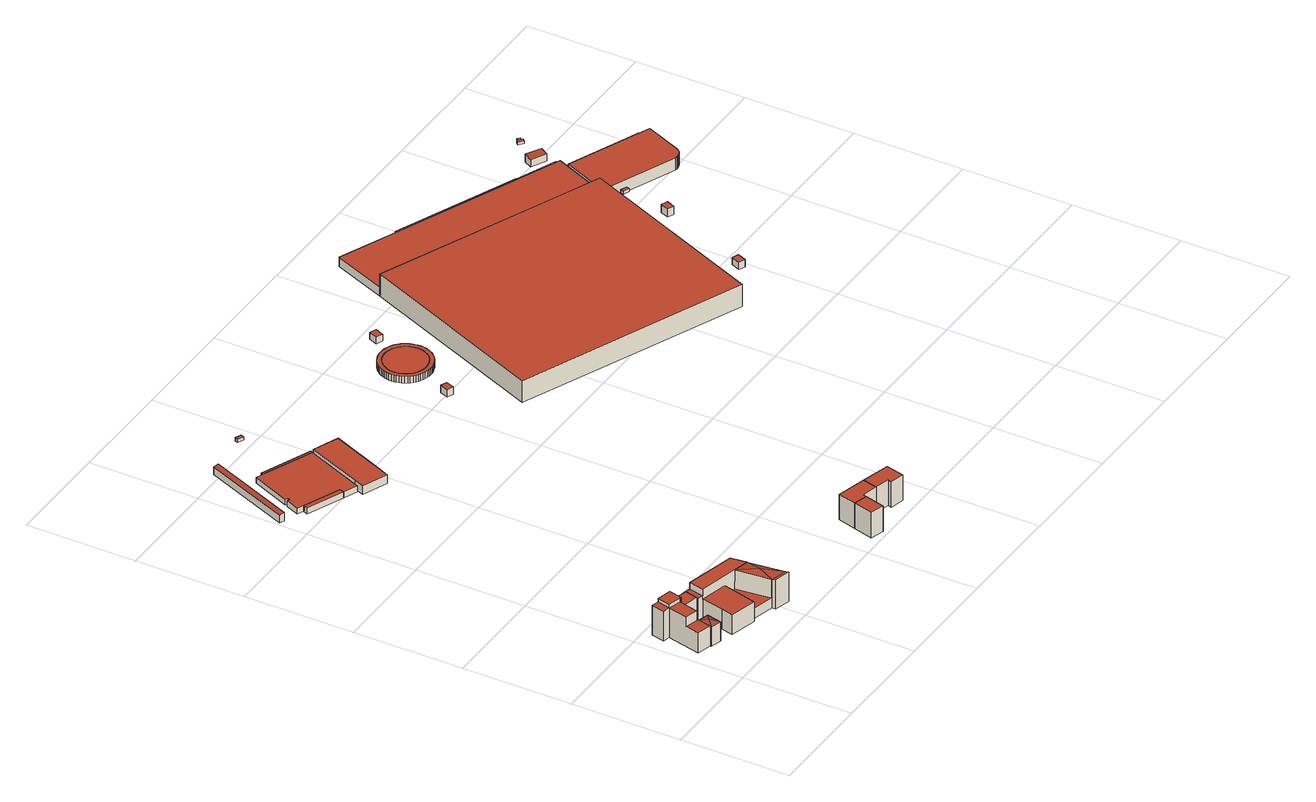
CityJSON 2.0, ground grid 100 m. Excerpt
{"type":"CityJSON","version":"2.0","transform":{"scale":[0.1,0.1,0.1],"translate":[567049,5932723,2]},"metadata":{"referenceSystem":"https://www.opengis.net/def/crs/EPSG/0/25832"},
"CityObjects":{
"building1":{"type":"Building","attributes":{"Gemeindeschluessel":"02000000","Geometrietyp2DReferenz":"3000","function":"31001_1120","roofType":"1000","measuredHeight":32.17,"storeysAboveGround":8},"geometry":[{"type":"MultiSurface","lod":"2","boundaries":[[[0,1,2,3,4,5,6]],[[7,8,9,10]],[[11,12,13,14]],[[15,16,17,18,19,20,21]],[[22,23,24,25,26]],[[27,23,22]],[[28,23,27]],[[25,3,2,26]],[[29,2,1,30]],[[30,1,0,31]],[[32,10,9,33]],[[5,11,14,6]],[[7,16,15,8]],[[34,21,20,35]],[[12,18,17,13]],[[36,37,38,39]],[[39,38,40,41]],[[31,0,6,14,13,17,16,42]],[[33,9,8,15,21,34,43]],[[44,45,46,4,3,25,24]],[[41,40,35,20,19,47]],[[45,44,28,27,48]],[[46,45,48,29,30,31,42,32,33,43,36,39,41,47]],[[46,47,19,18,12,11,5,4]],[[29,48,27,22,26,2]],[[37,36,43,34]],[[32,42,16,7,10]],[[37,34,35,40,38]],[[28,44,24,23]]],"semantics":{"surfaces":[{"type":"RoofSurface"},{"type":"WallSurface"},{"type":"GroundSurface"}],"values":[0,0,0,0,0,0,0,1,1,1,1,1,1,1,1,1,1,1,1,1,1,1,2,1,1,1,1,0,0]}}]},
"building2":{"type":"Building","attributes":{"Gemeindeschluessel":"02000000","Geometrietyp2DReferenz":"3000","function":"31001_1120","roofType":"1000","measuredHeight":30.4,"storeysAboveGround":7},"geometry":[{"type":"MultiSurface","lod":"2","boundaries":[[[49,50,51,52]],[[53,54,55,56]],[[57,58,59,60]],[[61,57,60]],[[62,63,64,65,57,61]],[[66,67,64,63]],[[58,57,65]],[[68,69,70,71]],[[55,72,73,56]],[[50,74,75,51]],[[53,61,60,54]],[[76,67,66,77]],[[78,62,61,53,56,73,79]],[[80,81,82,59,58,65,64,83]],[[78,79,68,71,84,85,86,87,88,80,83,76,77]],[[82,81,89,75,74,90]],[[89,81,80,88]],[[82,90,91,72,55,54,60,59]],[[78,77,66,63,62]],[[76,83,64,67]],[[86,85,74,50,49]],[[88,87,52,51,75,89]],[[87,86,49,52]],[[85,84,92,91,90,74]],[[69,68,79,73]],[[92,84,71,70]],[[92,70,69,73,72,91]]],"semantics":{"surfaces":[{"type":"RoofSurface"},{"type":"WallSurface"},{"type":"GroundSurface"}],"values":[0,0,0,0,0,0,0,1,1,1,1,1,1,1,2,0,1,1,1,1,1,1,1,1,1,1,0]}}]},
"building3":{"type":"Building","attributes":{"Gemeindeschluessel":"02000000","Geometrietyp2DReferenz":"3000","function":"51009_1610","roofType":"2100","measuredHeight":8.29},"geometry":[{"type":"MultiSurface","lod":"2","boundaries":[[[93,94,95,96]],[[97,98,99,100]],[[97,96,95,98]],[[98,95,94,99]],[[99,94,93,100]],[[100,93,96,97]]],"semantics":{"surfaces":[{"type":"RoofSurface"},{"type":"GroundSurface"},{"type":"WallSurface"}],"values":[0,1,2,2,2,2]}}]},
"building4":{"type":"Building","attributes":{"Gemeindeschluessel":"02000000","Geometrietyp2DReferenz":"3000","function":"51009_1610","roofType":"1000","measuredHeight":5.9},"geometry":[{"type":"MultiSurface","lod":"2","boundaries":[[[101,102,103,104]],[[104,103,105,106]],[[102,101,107,108]],[[108,107,106,105]],[[106,107,101,104]],[[108,105,103,102]]],"semantics":{"surfaces":[{"type":"WallSurface"},{"type":"GroundSurface"},{"type":"RoofSurface"}],"values":[0,0,0,0,1,2]}}]},
"building5":{"type":"Building","attributes":{"Gemeindeschluessel":"02000000","Geometrietyp2DReferenz":"3000","function":"31001_2050","roofType":"1000","measuredHeight":5.66,"storeysAboveGround":1},"geometry":[{"type":"MultiSurface","lod":"2","boundaries":[[[109,110,111,112]],[[112,111,113,114]],[[114,113,115,116]],[[116,115,117,118]],[[119,120,121,104]],[[119,104,101,109,112,114,116,118,122,123]],[[124,121,120,125,126,117,115,113,111,110]],[[125,120,119,123]],[[121,124,101,104]],[[126,125,123,122]],[[124,110,109,101]],[[117,126,122,118]]],"semantics":{"surfaces":[{"type":"WallSurface"},{"type":"GroundSurface"},{"type":"RoofSurface"}],"values":[0,0,0,0,0,1,2,0,0,0,0,0]}}]},
"building6":{"type":"Building","attributes":{"Gemeindeschluessel":"02000000","Geometrietyp2DReferenz":"3000","function":"51009_1610","roofType":"1000","measuredHeight":5.94},"geometry":[{"type":"MultiSurface","lod":"2","boundaries":[[[127,128,129,130]],[[131,132,128,127]],[[133,134,132,131]],[[134,133,130,129]],[[130,133,131,127]],[[134,129,128,132]]],"semantics":{"surfaces":[{"type":"WallSurface"},{"type":"GroundSurface"},{"type":"RoofSurface"}],"values":[0,0,0,0,1,2]}}]},
"building7":{"type":"Building","attributes":{"Gemeindeschluessel":"02000000","Geometrietyp2DReferenz":"3000","function":"31001_2050","roofType":"1000","measuredHeight":8.52,"storeysAboveGround":1},"geometry":[{"type":"MultiSurface","lod":"2","boundaries":[[[135,136,137,138]],[[135,139,140,136]],[[139,141,142,140]],[[142,141,143,144]],[[145,144,143,146]],[[137,145,146,138]],[[139,135,138,146,143,141]],[[136,140,142,144,145,137]]],"semantics":{"surfaces":[{"type":"WallSurface"},{"type":"GroundSurface"},{"type":"RoofSurface"}],"values":[0,0,0,0,0,0,1,2]}}]},
"building8":{"type":"Building","attributes":{"Gemeindeschluessel":"02000000","Geometrietyp2DReferenz":"3000","function":"31001_1120","roofType":"1000","measuredHeight":24.82,"storeysAboveGround":7},"geometry":[{"type":"MultiSurface","lod":"2","boundaries":[[[147,148,149,150]],[[151,152,153,154]],[[154,153,148,147]],[[155,156,152,151]],[[156,155,150,149]],[[150,155,151,154,147]],[[156,149,148,153,152]]],"semantics":{"surfaces":[{"type":"WallSurface"},{"type":"GroundSurface"},{"type":"RoofSurface"}],"values":[0,0,0,0,0,1,2]}}]},
"building9":{"type":"Building","attributes":{"Gemeindeschluessel":"02000000","Geometrietyp2DReferenz":"3000","function":"31001_2140","roofType":"1000","measuredHeight":3,"storeysAboveGround":1},"geometry":[{"type":"MultiSurface","lod":"2","boundaries":[[[157,158,159,160]],[[161,162,163,164]],[[164,163,158,157]],[[163,162,159,158]],[[162,161,160,159]],[[161,164,157,160]]],"semantics":{"surfaces":[{"type":"GroundSurface"},{"type":"RoofSurface"},{"type":"WallSurface"}],"values":[0,1,2,2,2,2]}}]},
"building10":{"type":"Building","attributes":{"Gemeindeschluessel":"02000000","Geometrietyp2DReferenz":"3000","function":"31001_1120","roofType":"1000","measuredHeight":24.53,"storeysAboveGround":7},"geometry":[{"type":"MultiSurface","lod":"2","boundaries":[[[165,166,167,168]],[[169,170,171,172]],[[173,171,170,174,167,166]],[[175,165,168,176,169,172]],[[175,172,171,173]],[[169,176,174,170]],[[165,175,173,166]],[[176,168,167,174]]],"semantics":{"surfaces":[{"type":"WallSurface"},{"type":"RoofSurface"},{"type":"GroundSurface"}],"values":[0,0,1,2,0,0,0,0]}}]},
"building11":{"type":"Building","attributes":{"Gemeindeschluessel":"02000000","Geometrietyp2DReferenz":"3000","function":"31001_1120","roofType":"1000","measuredHeight":24.55,"storeysAboveGround":7},"geometry":[{"type":"MultiSurface","lod":"2","boundaries":[[[172,171,170,169]],[[177,178,179,180]],[[181,179,178,182,170,171]],[[177,180,183,172,169,184]],[[177,184,182,178]],[[183,180,179,181]],[[172,183,181,171]],[[184,169,170,182]]],"semantics":{"surfaces":[{"type":"WallSurface"},{"type":"RoofSurface"},{"type":"GroundSurface"}],"values":[0,0,1,2,0,0,0,0]}}]},
"building12":{"type":"Building","attributes":{"Gemeindeschluessel":"02000000","Geometrietyp2DReferenz":"3000","function":"31001_2010","roofType":"1000","measuredHeight":7.02,"storeysAboveGround":1},"geometry":[{"type":"MultiSurface","lod":"2","boundaries":[[[185,186,187,188]],[[189,190,191,192]],[[189,188,187,190]],[[190,187,186,191]],[[191,186,185,192]],[[192,185,188,189]]],"semantics":{"surfaces":[{"type":"RoofSurface"},{"type":"GroundSurface"},{"type":"WallSurface"}],"values":[0,1,2,2,2,2]}}]},
"building13":{"type":"Building","attributes":{"Gemeindeschluessel":"02000000","Geometrietyp2DReferenz":"3000","function":"31001_3030","roofType":"1000","measuredHeight":6.01,"storeysAboveGround":1},"geometry":[{"type":"MultiSurface","lod":"2","boundaries":[[[193,194,195,196,197,198,199,200,201,202,203,204,205,206,207,208,209,210,211,212,213,214,215,216,217,218,219,220,221,222,223,224]],[[225,226,227,228,229,230,231,232,233,234,235,236,237,238,239,240,241,242,243,244,245,246,247,248,249,250,251,252,253,254,255,256]],[[225,224,223,226]],[[226,223,222,227]],[[227,222,221,228]],[[228,221,220,229]],[[229,220,219,230]],[[230,219,218,231]],[[231,218,217,232]],[[232,217,216,233]],[[233,216,215,234]],[[234,215,214,235]],[[235,214,213,236]],[[236,213,212,237]],[[237,212,211,238]],[[238,211,210,239]],[[239,210,209,240]],[[240,209,208,241]],[[241,208,207,242]],[[242,207,206,243]],[[243,206,205,244]],[[244,205,204,245]],[[245,204,203,246]],[[246,203,202,247]],[[247,202,201,248]],[[248,201,200,249]],[[249,200,199,250]],[[250,199,198,251]],[[251,198,197,252]],[[252,197,196,253]],[[253,196,195,254]],[[254,195,194,255]],[[255,194,193,256]],[[256,193,224,225]]],"semantics":{"surfaces":[{"type":"RoofSurface"},{"type":"GroundSurface"},{"type":"WallSurface"}],"values":[0,1,2,2,2,2,2,2,2,2,2,2,2,2,2,2,2,2,2,2,2,2,2,2,2,2,2,2,2,2,2,2,2,2]}}]},
"building14":{"type":"Building","attributes":{"Gemeindeschluessel":"02000000","Geometrietyp2DReferenz":"3000","function":"51009_1610","roofType":"1000","measuredHeight":6.27},"geometry":[{"type":"MultiSurface","lod":"2","boundaries":[[[257,258,259]],[[260,261,262]],[[263,264,265,266]],[[266,265,267,268]],[[268,267,269,270]],[[271,272,264,263]],[[273,274,275,276]],[[276,275,277,278]],[[278,277,279,280]],[[280,279,281,282]],[[283,284,285,286]],[[287,288,289,290]],[[290,289,291,292]],[[293,294,295,296]],[[297,298,299,300]],[[300,299,301,302]],[[302,301,303,304]],[[304,303,305,306]],[[307,308,309,310]],[[311,312,313,314]],[[314,313,315,316]],[[316,315,317,318]],[[318,317,319,320]],[[320,319,321,322]],[[322,321,323,324]],[[325,326,327,328]],[[328,327,329,330]],[[331,332,333,334]],[[335,336,337,338]],[[339,340,341,342]],[[342,341,343,344]],[[344,343,345,346]],[[347,348,349,350]],[[350,349,351,352]],[[352,351,353,354]],[[354,353,355,356]],[[357,358,359,360]],[[360,359,361,362]],[[363,364,365,366]],[[366,365,367,368]],[[369,370,371,372]],[[373,374,375,376]],[[377,378,379,380]],[[380,379,381,382]],[[382,381,383,384]],[[384,383,385,386]],[[387,388,389,390]],[[390,389,391,392]],[[393,394,395,396]],[[397,398,399,400]],[[400,399,401,402]],[[402,401,403,404]],[[404,403,405,406]],[[407,408,409,410]],[[411,412,413,414]],[[414,413,415,416]],[[416,415,417,418]],[[418,417,419,420]],[[421,422,423,424]],[[424,423,425,426]],[[392,427,407,410,428,429,430,421,424,426,431,432,433,357,360,362,434,339,342,344,346,435,436,437,438,439,297,300,302,304,306,440,441,442,307,310,443,444,273,276,278,280,282,445,446,271,263,266,268,270,447,448,449,287,290,292,450,311,314,316,318,320,322,324,451,452,453,335,338,454,363,366,368,455,369,372,456,457,458,373,376,459,397,400,402,404,406,460,387,390],[396,461,462,377,380,382,384,386,463,464,465,466,331,334,467,325,328,330,468,469,470,283,286,471,472,411,414,416,418,420,473,293,296,474,475,476,477,478,347,350,352,354,356,479,480,481,482,483,393]],[[272,259,258,257,281,279,277,275,274,262,261,260,309,308,484,485,486,305,303,301,299,298,487,488,489,490,491,345,343,341,340,492,361,359,358,493,494,495,425,423,422,496,497,498,409,408,499,391,389,388,500,405,403,401,399,398,501,375,374,502,503,504,371,370,505,367,365,364,506,337,336,507,508,509,323,321,319,317,315,313,312,510,291,289,288,511,512,513,269,267,265,264],[514,515,285,284,516,517,518,329,327,326,519,333,332,520,521,522,523,385,383,381,379,378,524,525,395,394,526,527,528,529,530,355,353,351,349,348,531,532,533,534,535,295,294,536,419,417,415,413,412]],[[411,472,471,286,285,515,514,412]],[[446,445,282,281,257,259,272,271]],[[444,443,310,309,260,262,274,273]],[[466,465,464,522,521,520,332,331]],[[533,532,531,348,347,478,477,476]],[[462,461,396,395,525,524,378,377]],[[432,431,426,425,495,494]],[[527,526,394,393,483,482]],[[407,427,392,391,499,408]],[[500,388,387,460,406,405]],[[421,430,429,497,496,422]],[[429,428,410,409,498,497]],[[529,528,527,482,481,480]],[[463,386,385,523,522,464]],[[501,398,397,459,376,375]],[[502,374,373,458,457,503]],[[504,503,457,456,372,371]],[[505,370,369,455,368,367]],[[357,433,432,494,493,358]],[[355,530,529,480,479,356]],[[436,435,346,345,491,490]],[[339,434,362,361,492,340]],[[506,364,363,454,338,337]],[[437,436,490,489,488,438]],[[533,476,475,534]],[[508,507,336,335,453,452]],[[469,468,330,329,518,517]],[[325,467,334,333,519,326]],[[323,509,508,452,451,324]],[[442,441,485,484,308,307]],[[440,306,305,486,485,441]],[[439,438,488,487,298,297]],[[535,534,475,474,296,295]],[[536,294,293,473,420,419]],[[291,510,312,311,450,292]],[[283,470,469,517,516,284]],[[512,511,288,287,449,448]],[[269,513,512,448,447,270]]],"semantics":{"surfaces":[{"type":"RoofSurface"},{"type":"WallSurface"},{"type":"GroundSurface"}],"values":[0,0,1,1,1,1,1,1,1,1,1,1,1,1,1,1,1,1,1,1,1,1,1,1,1,1,1,1,1,1,1,1,1,1,1,1,1,1,1,1,1,1,1,1,1,1,1,1,1,1,1,1,1,1,1,1,1,1,1,1,2,0,1,1,1,1,1,1,1,1,1,1,1,1,1,1,1,1,1,1,1,1,1,1,1,1,1,1,1,1,1,1,1,1,1,1,1,1,1,1]}}]},
"building15":{"type":"Building","attributes":{"Gemeindeschluessel":"02000000","Geometrietyp2DReferenz":"3000","function":"31001_2010","roofType":"1000","measuredHeight":6.42,"storeysAboveGround":1},"geometry":[{"type":"MultiSurface","lod":"2","boundaries":[[[537,538,539,540]],[[541,542,543,544]],[[541,540,539,542]],[[542,539,538,543]],[[543,538,537,544]],[[544,537,540,541]]],"semantics":{"surfaces":[{"type":"RoofSurface"},{"type":"GroundSurface"},{"type":"WallSurface"}],"values":[0,1,2,2,2,2]}}]},
"building16":{"type":"Building","attributes":{"name":"Theater","Gemeindeschluessel":"02000000","Geometrietyp2DReferenz":"3000","function":"31001_2050","roofType":"1000","measuredHeight":21.28,"storeysAboveGround":1},"geometry":[{"type":"MultiSurface","lod":"2","boundaries":[[[545,546,547,548,549]],[[550,551,552,553,554]],[[550,548,547,551]],[[551,547,546,552]],[[554,553,545,549]],[[553,552,546,545]],[[550,554,549,548]]],"semantics":{"surfaces":[{"type":"RoofSurface"},{"type":"GroundSurface"},{"type":"WallSurface"}],"values":[0,1,2,2,2,2,2]}}]},
"building17":{"type":"Building","attributes":{"Gemeindeschluessel":"02000000","Geometrietyp2DReferenz":"3000","function":"31001_2050","roofType":"1000","measuredHeight":8.92,"storeysAboveGround":1},"geometry":[{"type":"MultiSurface","lod":"2","boundaries":[[[552,551,550,555,556,557,558,559,560,561,562,563]],[[564,565,566,567,568,569,570,571,572,573,574,575]],[[575,574,551,552]],[[574,573,550,551]],[[573,572,555,550]],[[572,571,556,555]],[[571,570,557,556]],[[570,569,558,557]],[[569,568,559,558]],[[568,567,560,559]],[[567,566,561,560]],[[566,565,562,561]],[[565,564,563,562]],[[564,575,552,563]]],"semantics":{"surfaces":[{"type":"GroundSurface"},{"type":"RoofSurface"},{"type":"WallSurface"}],"values":[0,1,2,2,2,2,2,2,2,2,2,2,2,2]}}]},
"building18":{"type":"Building","attributes":{"Gemeindeschluessel":"02000000","Geometrietyp2DReferenz":"3000","function":"31001_2600","roofType":"1000","measuredHeight":7.08,"storeysAboveGround":1},"geometry":[{"type":"MultiSurface","lod":"2","boundaries":[[[576,577,578,579]],[[580,581,582,583]],[[580,579,578,581]],[[581,578,577,582]],[[582,577,576,583]],[[583,576,579,580]]],"semantics":{"surfaces":[{"type":"RoofSurface"},{"type":"GroundSurface"},{"type":"WallSurface"}],"values":[0,1,2,2,2,2]}}]},
"building19":{"type":"Building","attributes":{"Gemeindeschluessel":"02000000","Geometrietyp2DReferenz":"3000","function":"31001_2010","roofType":"1000","measuredHeight":5.78,"storeysAboveGround":2},"geometry":[{"type":"MultiSurface","lod":"2","boundaries":[[[584,585,586,587]],[[588,589,590,591]],[[591,590,592,593]],[[593,592,594,595]],[[589,588,596,597]],[[595,594,585,584]],[[597,596,587,586]],[[587,596,588,591,593,595,584]],[[597,586,585,594,592,590,589]]],"semantics":{"surfaces":[{"type":"WallSurface"},{"type":"GroundSurface"},{"type":"RoofSurface"}],"values":[0,0,0,0,0,0,0,1,2]}}]},
"building20":{"type":"Building","attributes":{"Gemeindeschluessel":"02000000","Geometrietyp2DReferenz":"3000","function":"31001_2600","roofType":"1000","measuredHeight":7.85,"storeysAboveGround":1},"geometry":[{"type":"MultiSurface","lod":"2","boundaries":[[[598,599,600,601]],[[602,603,604,605]],[[602,601,600,603]],[[603,600,599,604]],[[604,599,598,605]],[[605,598,601,602]]],"semantics":{"surfaces":[{"type":"RoofSurface"},{"type":"GroundSurface"},{"type":"WallSurface"}],"values":[0,1,2,2,2,2]}}]},
"building21":{"type":"Building","attributes":{"Gemeindeschluessel":"02000000","Geometrietyp2DReferenz":"3000","function":"31001_2460","roofType":"1000","measuredHeight":3,"storeysAboveGround":1},"geometry":[{"type":"MultiSurface","lod":"2","boundaries":[[[606,607,608,609]],[[610,611,612,613]],[[613,612,607,606]],[[612,611,608,607]],[[611,610,609,608]],[[610,613,606,609]]],"semantics":{"surfaces":[{"type":"GroundSurface"},{"type":"RoofSurface"},{"type":"WallSurface"}],"values":[0,1,2,2,2,2]}}]},
"building22":{"type":"Building","attributes":{"Gemeindeschluessel":"02000000","Geometrietyp2DReferenz":"3000","function":"51009_1610","roofType":"1000","measuredHeight":5.56},"geometry":[{"type":"MultiSurface","lod":"2","boundaries":[[[614,615,616,617]],[[617,616,618,619]],[[619,618,620,621]],[[622,623,624,625]],[[625,624,615,614]],[[621,620,623,622]],[[621,622,625,614,617,619]],[[623,620,618,616,615,624]]],"semantics":{"surfaces":[{"type":"WallSurface"},{"type":"GroundSurface"},{"type":"RoofSurface"}],"values":[0,0,0,0,0,0,1,2]}}]},
"building23":{"type":"Building","attributes":{"Gemeindeschluessel":"02000000","Geometrietyp2DReferenz":"3000","function":"31001_2420","roofType":"1000","measuredHeight":7.82,"storeysAboveGround":1},"geometry":[{"type":"MultiSurface","lod":"2","boundaries":[[[626,627,628,629]],[[630,631,632,633]],[[630,629,628,631]],[[631,628,627,632]],[[632,627,626,633]],[[633,626,629,630]]],"semantics":{"surfaces":[{"type":"RoofSurface"},{"type":"GroundSurface"},{"type":"WallSurface"}],"values":[0,1,2,2,2,2]}}]},
"building24":{"type":"Building","attributes":{"Gemeindeschluessel":"02000000","Geometrietyp2DReferenz":"3000","function":"31001_2460","roofType":"1000","measuredHeight":11.78,"storeysAboveGround":2},"geometry":[{"type":"MultiSurface","lod":"2","boundaries":[[[634,635,636,637,638,639,640,641,642,643,644,645,646,647,648,649]],[[650,651,652,653,654,655,656,657,658,659,660,661,662,663,664,665]],[[650,649,648,651]],[[651,648,647,652]],[[652,647,646,653]],[[653,646,645,654]],[[654,645,644,655]],[[655,644,643,656]],[[656,643,642,657]],[[657,642,641,658]],[[658,641,640,659]],[[659,640,639,660]],[[660,639,638,661]],[[661,638,637,662]],[[662,637,636,663]],[[663,636,635,664]],[[664,635,634,665]],[[665,634,649,650]]],"semantics":{"surfaces":[{"type":"RoofSurface"},{"type":"GroundSurface"},{"type":"WallSurface"}],"values":[0,1,2,2,2,2,2,2,2,2,2,2,2,2,2,2,2,2]}}]},
"building25":{"type":"Building","attributes":{"Gemeindeschluessel":"02000000","Geometrietyp2DReferenz":"3000","function":"31001_2460","roofType":"1000","measuredHeight":2.6,"storeysAboveGround":1},"geometry":[{"type":"MultiSurface","lod":"2","boundaries":[[[666,667,668,669]],[[670,671,672,673]],[[670,669,668,671]],[[671,668,667,672]],[[672,667,666,673]],[[673,666,669,670]]],"semantics":{"surfaces":[{"type":"RoofSurface"},{"type":"GroundSurface"},{"type":"WallSurface"}],"values":[0,1,2,2,2,2]}}]},
"building26":{"type":"Building","attributes":{"Gemeindeschluessel":"02000000","Geometrietyp2DReferenz":"3000","function":"31001_2140","roofType":"1000","measuredHeight":2.43,"storeysAboveGround":1},"geometry":[{"type":"MultiSurface","lod":"2","boundaries":[[[674,675,676,677]],[[678,679,680,681]],[[681,680,675,674]],[[680,679,676,675]],[[679,678,677,676]],[[678,681,674,677]]],"semantics":{"surfaces":[{"type":"GroundSurface"},{"type":"RoofSurface"},{"type":"WallSurface"}],"values":[0,1,2,2,2,2]}}]}
},
"vertices":[
[85,458,228],[215,424,228],[213,414,228],[246,550,228],[229,554,228],[230,556,228],[116,585,228],[158,765,323],[186,884,323],[121,899,323],[93,780,323],[230,556,322],[272,736,322],[158,764,322],[116,585,322],[186,884,356],[158,765,356],[158,764,356],[272,736,356],[273,737,356],[289,733,356],[318,852,356],[214,414,219],[282,469,241],[247,550,219],[246,550,219],[213,414,219],[317,387,219],[349,524,219],[213,414,34],[215,424,34],[85,458,34],[93,780,34],[121,899,34],[318,852,260],[289,733,260],[436,824,34],[436,824,260],[496,810,260],[496,810,34],[467,691,260],[467,691,34],[158,765,34],[318,852,34],[350,525,219],[350,525,34],[229,554,34],[273,737,34],[317,387,34],
[464,675,259],[512,664,259],[544,799,259],[496,810,259],[911,257,138],[874,577,138],[763,604,138],[687,315,138],[965,399,343],[1018,541,319],[1018,543,319],[874,577,319],[911,257,319],[912,257,319],[912,256,319],[1056,219,319],[1056,220,319],[915,225,323],[1060,187,323],[679,286,39],[679,286,231],[437,349,231],[437,349,39],[763,604,231],[687,315,231],[512,664,322],[544,799,322],[1060,187,39],[915,225,39],[912,257,39],[687,315,39],[1001,690,39],[1001,690,322],[1018,543,322],[1056,219,39],[464,460,39],[512,664,39],[464,675,39],[496,810,39],[544,798,39],[544,798,322],[512,663,322],[512,663,231],[464,460,231],
[49,4237,107],[375,5027,107],[334,5044,98],[7,4254,98],[7,4254,24],[334,5044,24],[375,5027,24],[49,4237,24],
[568,4020,34],[568,4020,93],[552,3980,93],[552,3980,34],[215,4118,93],[215,4118,34],[232,4160,34],[232,4160,93],
[172,4185,34],[172,4185,90],[224,4310,90],[224,4310,34],[247,4301,90],[247,4301,34],[256,4322,90],[256,4322,34],[235,4331,90],[235,4331,34],[679,3926,34],[679,3926,90],[552,3980,90],[383,4686,34],[905,4468,34],[568,4020,90],[905,4468,90],[383,4686,90],
[444,4660,33],[444,4660,93],[452,4679,93],[452,4679,33],[905,4468,33],[905,4468,93],[914,4488,33],[914,4488,93],
[898,3776,34],[898,3776,119],[668,3871,119],[668,3871,34],[936,3869,34],[936,3869,119],[1143,4370,34],[1143,4370,119],[912,4465,34],[912,4465,119],[705,3963,119],[705,3963,34],
[2119,38,65],[2119,38,314],[2166,217,314],[2166,217,65],[2246,9,65],[2246,9,314],[2244,2,314],[2244,2,65],[2292,184,65],[2292,184,314],
[802,5095,32],[814,5123,32],[869,5100,32],[858,5072,32],[858,5072,62],[869,5100,62],[814,5123,62],[802,5095,62],
[2292,184,67],[2292,184,313],[2166,217,313],[2166,217,67],[2478,314,67],[2478,314,313],[2443,179,313],[2443,179,67],[2300,216,313],[2210,384,313],[2300,216,67],[2210,384,67],
[2693,77,67],[2693,77,313],[2567,110,313],[2567,110,67],[2576,144,313],[2737,246,313],[2576,144,67],[2737,246,67],
[2262,3954,81],[2294,4031,81],[2238,4054,81],[2207,3977,81],[2207,3977,11],[2238,4054,11],[2294,4031,11],[2262,3954,11],
[2184,4416,103],[2195,4381,103],[2212,4348,103],[2236,4319,103],[2265,4295,103],[2298,4278,103],[2334,4267,103],[2371,4263,103],[2408,4267,103],[2444,4278,103],[2477,4295,103],[2505,4319,103],[2529,4348,103],[2547,4381,103],[2558,4416,103],[2561,4454,103],[2558,4491,103],[2547,4527,103],[2529,4560,103],[2505,4588,103],[2477,4612,103],[2444,4630,103],[2408,4641,103],[2371,4644,103],[2334,4641,103],[2298,4630,103],[2265,4612,103],[2236,4588,103],[2212,4560,103],[2195,4527,103],[2184,4491,103],[2180,4454,103],[2180,4454,43],[2184,4491,43],[2195,4527,43],[2212,4560,43],[2236,4588,43],[2265,4612,43],[2298,4630,43],[2334,4641,43],[2371,4644,43],[2408,4641,43],[2444,4630,43],[2477,4612,43],[2505,4588,43],[2529,4560,43],[2547,4527,43],[2558,4491,43],[2561,4454,43],[2558,4416,43],[2547,4381,43],[2529,4348,43],[2505,4319,43],[2477,4295,43],[2444,4278,43],[2408,4267,43],[2371,4263,43],[2334,4267,43],[2298,4278,43],[2265,4295,43],[2236,4319,43],[2212,4348,43],[2195,4381,43],[2184,4416,43],
[2144,4418,105],[2146,4421,105],[2143,4424,105],[2189,4313,105],[2189,4316,105],[2186,4317,105],[2141,4454,42],[2141,4454,105],[2142,4476,105],[2142,4476,42],[2145,4499,105],[2145,4499,42],[2151,4521,105],[2151,4521,42],[2142,4431,42],[2142,4431,105],[2179,4326,42],[2179,4326,105],[2168,4345,105],[2168,4345,42],[2158,4366,105],[2158,4366,42],[2151,4387,105],[2151,4387,42],[2145,4409,105],[2145,4409,42],[2195,4527,42],[2195,4527,105],[2184,4491,105],[2184,4491,42],[2168,4562,42],[2168,4562,105],[2179,4581,105],[2179,4581,42],[2193,4600,105],[2193,4600,42],[2265,4295,42],[2265,4295,105],[2298,4278,105],[2298,4278,42],[2326,4228,42],[2326,4228,105],[2304,4234,105],[2304,4234,42],[2283,4241,105],[2283,4241,42],[2262,4251,105],[2262,4251,42],[2243,4262,105],[2243,4262,42],[2208,4291,42],[2208,4291,105],[2193,4308,105],[2193,4308,42],[2208,4616,42],[2208,4616,105],[2225,4632,105],[2225,4632,42],[2243,4645,105],[2243,4645,42],[2262,4657,105],[2262,4657,42],[2283,4666,105],[2283,4666,42],[2304,4674,105],[2304,4674,42],[2326,4679,105],[2326,4679,42],[2298,4630,42],[2298,4630,105],[2265,4612,105],[2265,4612,42],[2236,4588,105],[2236,4588,42],[2371,4644,42],[2371,4644,105],[2334,4641,105],[2334,4641,42],[2371,4684,42],[2371,4684,105],[2393,4683,105],[2393,4683,42],[2459,4241,42],[2459,4241,105],[2437,4233,105],[2437,4233,42],[2416,4228,105],[2416,4228,42],[2393,4225,105],[2393,4225,42],[2408,4267,42],[2408,4267,105],[2444,4278,105],[2444,4278,42],[2477,4295,105],[2477,4295,42],[2505,4319,105],[2505,4319,42],[2529,4348,105],[2529,4348,42],[2517,4276,42],[2517,4276,105],[2499,4262,105],[2499,4262,42],[2479,4251,105],[2479,4251,42],[2416,4679,42],[2416,4679,105],[2438,4674,105],[2438,4674,42],[2459,4666,105],[2459,4666,42],[2479,4657,42],[2479,4657,105],[2499,4645,105],[2499,4645,42],[2533,4616,42],[2533,4616,105],[2549,4600,105],[2549,4600,42],[2547,4527,42],[2547,4527,105],[2529,4560,105],[2529,4560,42],[2505,4588,105],[2505,4588,42],[2477,4612,105],[2477,4612,42],[2444,4630,105],[2444,4630,42],[2600,4476,42],[2600,4476,105],[2601,4454,105],[2601,4454,42],[2600,4431,105],[2600,4431,42],[2561,4454,42],[2561,4454,105],[2558,4491,105],[2558,4491,42],[2562,4581,42],[2562,4581,105],[2574,4562,105],[2574,4562,42],[2583,4542,105],[2583,4542,42],[2591,4520,105],[2591,4520,42],[2596,4499,105],[2596,4499,42],[2596,4409,42],[2596,4409,105],[2591,4387,105],[2591,4387,42],[2180,4454,42],[2180,4454,105],[2184,4416,105],[2184,4416,42],[2195,4381,105],[2195,4381,42],[2212,4348,105],[2212,4348,42],[2236,4319,105],[2236,4319,42],[2574,4345,42],[2574,4345,105],[2562,4326,105],[2562,4326,42],[2549,4308,105],[2549,4308,42],[2599,4424,42],[2589,4382,42],[2583,4366,42],[2576,4350,42],[2538,4296,42],[2533,4291,42],[2529,4287,42],[2470,4246,42],[2386,4224,42],[2371,4224,42],[2355,4224,42],[2348,4225,42],[2331,4227,42],[2228,4273,42],[2225,4276,42],[2221,4279,42],[2189,4313,42],[2186,4317,42],[2144,4418,42],[2143,4424,42],[2152,4526,42],[2158,4542,42],[2166,4559,42],[2203,4611,42],[2339,4681,42],[2348,4683,42],[2355,4683,42],[2410,4680,42],[2462,4665,42],[2513,4634,42],[2517,4631,42],[2520,4629,42],[2553,4594,42],[2599,4483,42],[2549,4519,42],[2547,4526,42],[2440,4631,42],[2408,4641,42],[2407,4641,42],[2398,4642,42],[2302,4631,42],[2230,4582,42],[2212,4560,42],[2200,4536,42],[2182,4476,42],[2182,4469,42],[2261,4298,42],[2302,4276,42],[2334,4267,42],[2371,4263,42],[2393,4265,42],[2407,4267,42],[2542,4371,42],[2547,4381,42],[2547,4382,42],[2558,4416,42],[2559,4432,42],[2221,4279,105],[2225,4276,105],[2228,4273,105],[2331,4227,105],[2348,4225,105],[2355,4224,105],[2371,4224,105],[2386,4224,105],[2470,4246,105],[2529,4287,105],[2533,4291,105],[2538,4296,105],[2576,4350,105],[2583,4366,105],[2589,4382,105],[2599,4424,105],[2599,4483,105],[2553,4594,105],[2520,4629,105],[2517,4631,105],[2513,4634,105],[2462,4665,105],[2410,4680,105],[2355,4683,105],[2348,4683,105],[2339,4681,105],[2203,4611,105],[2166,4559,105],[2158,4542,105],[2152,4526,105],[2182,4469,105],[2182,4476,105],[2200,4536,105],[2212,4560,105],[2230,4582,105],[2302,4631,105],[2398,4642,105],[2407,4641,105],[2408,4641,105],[2440,4631,105],[2547,4526,105],[2549,4519,105],[2559,4432,105],[2558,4416,105],[2547,4382,105],[2547,4381,105],[2542,4371,105],[2407,4267,105],[2393,4265,105],[2371,4263,105],[2334,4267,105],[2302,4276,105],[2261,4298,105],
[2618,4806,81],[2651,4886,81],[2593,4911,81],[2560,4830,81],[2560,4830,17],[2593,4911,17],[2651,4886,17],[2618,4806,17],
[4416,2540,264],[5138,4259,264],[4771,4413,264],[3106,5112,264],[2384,3394,264],[3106,5112,51],[4771,4413,51],[5138,4259,51],[4416,2540,51],[2384,3394,51],
[3304,5597,51],[3305,5597,51],[3855,5366,51],[4415,5130,51],[4965,4899,51],[4967,4903,51],[4974,4901,51],[4973,4897,51],[5342,4742,51],[5342,4742,140],[4973,4897,140],[4974,4901,140],[4967,4903,140],[4965,4899,140],[4415,5130,140],[3855,5366,140],[3305,5597,140],[3304,5597,140],[3106,5112,140],[4771,4413,140],[5138,4259,140],
[4955,2823,81],[4987,2904,81],[4931,2927,81],[4898,2846,81],[4898,2846,11],[4931,2927,11],[4987,2904,11],[4955,2823,11],
[3855,5366,50],[3855,5366,108],[3874,5410,108],[3874,5410,50],[4992,4943,50],[4992,4943,108],[4974,4901,108],[4974,4901,50],[4967,4903,108],[4967,4903,50],[4965,4899,108],[4965,4899,50],[3876,5415,50],[3876,5415,108],
[5314,3681,82],[5347,3759,82],[5290,3782,82],[5258,3705,82],[5258,3705,3],[5290,3782,3],[5347,3759,3],[5314,3681,3],
[5298,4139,49],[5309,4166,49],[5366,4142,49],[5355,4116,49],[5355,4116,79],[5366,4142,79],[5309,4166,79],[5298,4139,79],
[4973,4897,49],[4973,4897,104],[4974,4901,104],[4974,4901,49],[4992,4943,104],[4992,4943,49],[5358,4789,104],[5358,4789,49],[5341,4747,49],[5341,4747,104],[5342,4742,104],[5342,4742,49],
[5393,4893,120],[5430,4962,130],[5296,5034,130],[5259,4965,120],[5259,4965,52],[5296,5034,52],[5430,4962,52],[5393,4893,52],
[5830,3961,143],[5851,3959,143],[5872,3961,143],[5886,3965,143],[5901,3970,143],[5914,3979,143],[5927,3990,143],[5937,4003,143],[5945,4017,143],[6082,4344,143],[5977,4387,143],[5979,4391,143],[5952,4402,143],[5950,4399,143],[5329,4658,143],[5156,4243,143],[5156,4243,25],[5329,4658,25],[5950,4399,25],[5952,4402,25],[5979,4391,25],[5977,4387,25],[6082,4344,25],[5945,4017,25],[5937,4003,25],[5927,3990,25],[5914,3979,25],[5901,3970,25],[5886,3965,25],[5872,3961,25],[5851,3959,25],[5830,3961,25],
[5555,5192,46],[5574,5215,46],[5531,5250,46],[5513,5227,46],[5513,5227,20],[5531,5250,20],[5574,5215,20],[5555,5192,20],
[5578,5243,19],[5564,5225,19],[5541,5244,19],[5555,5261,19],[5555,5261,44],[5541,5244,44],[5564,5225,44],[5578,5243,44]
]}
